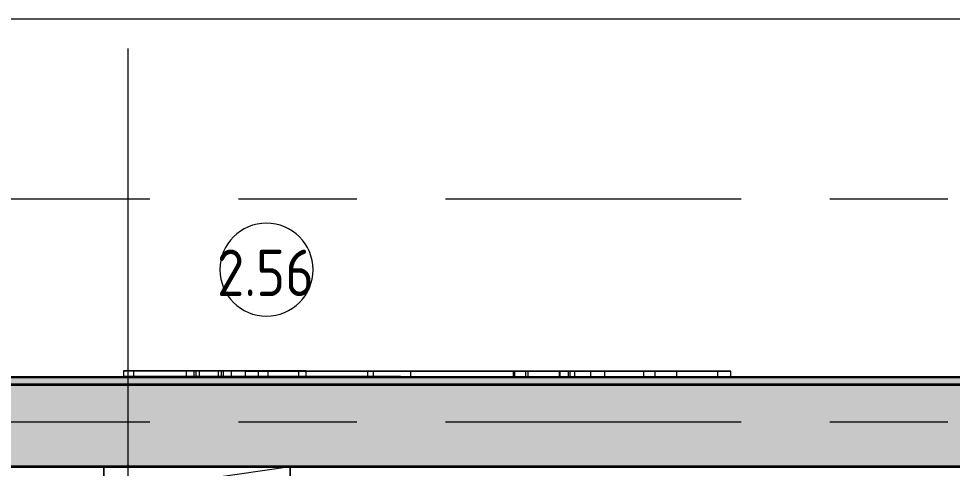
# Model space of a CAD drawing. Header units: millimetres. Extents: x 39815 to 261742, y -8553 to 29000.
# Drawn here: x 101061 to 103568, y 10375 to 11584 of the extents above; entities that cross this region are included whole.
import ezdxf

# ---------------------------------------------------------------- set-up
doc = ezdxf.new("R2010")
doc.units = ezdxf.units.MM
doc.linetypes.add('Осевая', pattern=[1587.5, 317.5, -238.125, 793.75, -238.125])
for name, color, linetype, lineweight in [('A-AREA-IDEN', 7, 'Continuous', 9), ('A-DETL-GENF', 7, 'Continuous', 9), ('A-GENM', 7, 'Continuous', 9), ('I-FURN', 7, 'Continuous', 9), ('I-WALL', 7, 'Continuous', 9), ('Оси', 7, 'Continuous', 9), ('Оси-2', 7, 'Осевая', 9)]:
    doc.layers.add(name, color=color, linetype=linetype, lineweight=lineweight)
for name, color, linetype, lineweight, true_color in [('A-WALL-1', 7, 'Continuous', 25, 0x3c3c3c), ('A-WALL-3', 7, 'Continuous', 35, 0x3c3c3c), ('A-WALL-FNSH-1', 7, 'Continuous', 15, 0x3c3c3c)]:
    doc.layers.add(name, color=color, linetype=linetype, lineweight=lineweight, true_color=true_color)
doc.styles.add('GOST Common_2', font='GOST_Common.ttf', dxfattribs={"width": 0.9, "height": 125})

# ---------------------------------------------------------------- blocks, each defined once
blk = doc.blocks.new('GM_Отверстие прямоугольное _в плите_ - Отверстие-V64-Фрагмент 2_11')
at = {"layer": 'A-GENM'}
for p, q in [((-250, -125), (-250, 125)), ((-250, 125), (-250, -125)), ((-187.5, 62.5), (250, 125)), ((250, 125), (250, -125)), ((250, -125), (250, 125)), ((-250, -125), (-187.5, 62.5)), ((250, -125), (-250, -125)), ((-250, -125), (250, -125))]:
    blk.add_line(p, q, dxfattribs=at)
for start, end in [(360, 180), (180, 360)]:
    blk.add_arc((0, 0), 2.5, start, end, dxfattribs=at)
blk = doc.blocks.new('Дерево_ декор 2 - Дерево_ декор 2-30725410-Фрагмент 2_11')
at = {"layer": 'I-FURN'}
for p, q in [((-398.3, 24.3), (-398.3, 8.3)), ((-252.4, 24.3), (-398.1, 24.3)), ((-398.1, 24.3), (-194.6, 24.3)), ((-398.1, 8.3), (-252.4, 8.3)), ((-194.6, 8.3), (-398.1, 8.3)), ((-363.3, 24.3), (-363.3, 8.3)), ((-352.9, 24.3), (-362.9, 24.3)), ((-362.9, 24.3), (-351.6, 24.3)), ((-362.9, 8.3), (-352.9, 8.3)), ((-351.6, 8.3), (-362.9, 8.3)), ((-253.2, 24.3), (-352.7, 24.3)), ((-352.7, 8.3), (-286.3, 8.3)), ((-351.5, 24.3), (-252.4, 24.3)), ((-252.4, 8.3), (-351.5, 8.3)), ((-286.3, 8.3), (-253.2, 8.3)), ((-194.6, 24.3), (-253.2, 24.3)), ((-253.2, 8.3), (-194.6, 8.3)), ((-252.4, 8.3), (-252.4, 24.3)), ((-194.7, 24.3), (-194.7, 8.3)), ((-194.6, 24.3), (-164.2, 24.3)), ((-164.8, 24.3), (-194.6, 24.3)), ((-194.6, 8.3), (-187.8, 8.3)), ((-164.2, 8.3), (-194.6, 8.3)), ((-164.2, 24.3), (-194.3, 24.3)), ((-194.3, 24.3), (181.8, 24.3)), ((-194.3, 8.3), (-164.2, 8.3)), ((181.8, 8.3), (-194.3, 8.3)), ((-187.8, 8.3), (-164.8, 8.3)), ((-2.6, 24.3), (-164.8, 24.3)), ((-164.8, 8.3), (-2.6, 8.3)), ((-164.2, 24.3), (-164.2, 8.3)), ((0, 24.3), (-60, 24.3)), ((-60, 24.3), (-21, 24.3)), ((-60, 24.3), (-60, 8.3)), ((-21, 8.3), (-60, 8.3)), ((-60, 8.3), (0, 8.3)), ((-21, 24.3), (20.9, 24.3)), ((-21, 8.3), (-21, 24.3)), ((20.9, 8.3), (-21, 8.3)), ((-1.9, 24.3), (-2.6, 24.3)), ((-2.6, 8.3), (-1.9, 8.3)), ((61.5, 24.3), (-1.9, 24.3)), ((-1.9, 8.3), (61.5, 8.3)), ((38, 24.3), (0, 24.3)), ((0, 8.3), (38, 8.3)), ((20.9, 24.3), (33.1, 24.3)), ((20.9, 24.3), (20.9, 8.3)), ((33.1, 8.3), (20.9, 8.3)), ((33.1, 24.3), (147.2, 24.3)), ((33.1, 24.3), (33.1, 8.3)), ((147.2, 8.3), (33.1, 8.3)), ((60, 24.3), (38, 24.3)), ((151.8, 24.3), (38, 24.3)), ((38, 24.3), (60, 24.3)), ((38, 24.3), (38, 8.3)), ((60, 8.3), (38, 8.3)), ((38, 8.3), (151.8, 8.3)), ((38, 8.3), (60, 8.3)), ((60, 24.3), (60, 8.3)), ((149.2, 24.3), (61.5, 24.3)), ((61.5, 24.3), (61.5, 8.3)), ((61.5, 8.3), (149.2, 8.3)), ((147.2, 24.3), (151.7, 24.3)), ((147.2, 8.3), (147.2, 24.3)), ((151.7, 8.3), (147.2, 8.3)), ((181.3, 24.3), (149.2, 24.3)), ((149.2, 8.3), (181.3, 8.3)), ((151.7, 24.3), (181.8, 24.3)), ((181.8, 8.3), (151.7, 8.3)), ((181.8, 24.3), (151.8, 24.3)), ((151.8, 24.3), (181.1, 24.3)), ((151.8, 24.3), (151.8, 8.3)), ((181.8, 24.3), (151.8, 24.3)), ((181.1, 8.3), (151.8, 8.3)), ((151.8, 8.3), (181.8, 8.3)), ((151.8, 8.3), (181.8, 8.3)), ((181.1, 24.3), (577.1, 24.3)), ((577.1, 8.3), (181.1, 8.3)), ((461.3, 24.3), (181.3, 24.3)), ((181.3, 8.3), (461.3, 8.3)), ((181.8, 24.3), (185.4, 24.3)), ((185.4, 24.3), (181.8, 24.3)), ((181.8, 8.3), (185.4, 8.3)), ((185.4, 8.3), (181.8, 8.3)), ((182.3, 8.3), (182.3, 24.3)), ((185.4, 24.3), (185.4, 8.3)), ((561.4, 24.3), (461.3, 24.3)), ((461.3, 24.3), (461.3, 8.3)), ((461.3, 8.3), (561.4, 8.3)), ((461.5, 8.3), (461.5, 24.3)), ((576.5, 24.3), (561.4, 24.3)), ((561.4, 8.3), (567.5, 8.3)), ((577.1, 24.3), (561.5, 24.3)), ((561.5, 24.3), (576.3, 24.3)), ((561.5, 24.3), (561.5, 8.3)), ((576.3, 8.3), (561.5, 8.3)), ((561.5, 8.3), (577.1, 8.3)), ((567.5, 8.3), (576.5, 8.3)), ((576.3, 24.3), (905.6, 24.3)), ((905.6, 8.3), (576.3, 8.3)), ((844.9, 24.3), (576.5, 24.3)), ((576.5, 8.3), (844.9, 8.3)), ((577.4, 8.3), (577.4, 24.3)), ((905.6, 24.3), (844.3, 24.3)), ((844.3, 24.3), (870.6, 24.3)), ((844.3, 24.3), (844.3, 8.3)), ((870.6, 8.3), (844.3, 8.3)), ((844.3, 8.3), (905.6, 8.3)), ((847.9, 24.3), (844.9, 24.3)), ((844.9, 8.3), (870.6, 8.3)), ((865.3, 24.3), (847.9, 24.3)), ((870.6, 24.3), (865.3, 24.3)), ((870.6, 8.3), (870.6, 24.3)), ((870.6, 24.3), (870.6, 24.3)), ((870.6, 8.3), (870.6, 8.3)), ((906, 8.3), (906, 24.3))]:
    blk.add_line(p, q, dxfattribs=at)
blk = doc.blocks.new('Дервево_ ствол_ декор 3 - Дервево_ ствол_ декор 3-30728032-Фрагмент 2_11')
at = {"layer": 'I-FURN'}
for p, q in [((-40.5, 24.3), (-229.4, 24.3)), ((-229.4, 24.3), (-202.6, 24.3)), ((-229.4, 24.3), (-229.4, 8.3)), ((-202.6, 8.3), (-229.4, 8.3)), ((-229.4, 8.3), (-40.5, 8.3)), ((-202.6, 24.3), (-35.6, 24.3)), ((-202.6, 24.3), (-202.6, 8.3)), ((-35.6, 8.3), (-202.6, 8.3)), ((-40.5, 24.3), (-60, 24.3)), ((-60, 24.3), (-40.5, 24.3)), ((-60, 8.3), (-60, 24.3)), ((-40.5, 8.3), (-60, 8.3)), ((-60, 8.3), (-40.5, 8.3)), ((0, 24.3), (-40.5, 24.3)), ((-40.5, 24.3), (-40.5, 8.3)), ((-40.5, 8.3), (0, 8.3)), ((-35.6, 24.3), (-25.1, 24.3)), ((-35.6, 24.3), (-35.6, 8.3)), ((-25.1, 8.3), (-35.6, 8.3)), ((-25.1, 24.3), (25, 24.3)), ((-25.1, 8.3), (-25.1, 24.3)), ((25, 8.3), (-25.1, 8.3)), ((38, 24.3), (0, 24.3)), ((0, 8.3), (38, 8.3)), ((25, 24.3), (33.1, 24.3)), ((25, 24.3), (25, 8.3)), ((33.1, 8.3), (25, 8.3)), ((33.1, 24.3), (241.5, 24.3)), ((33.1, 24.3), (33.1, 8.3)), ((97.4, 8.3), (33.1, 8.3)), ((60, 24.3), (38, 24.3)), ((260.4, 24.3), (38, 24.3)), ((38, 24.3), (60, 24.3)), ((38, 24.3), (38, 8.3)), ((60, 8.3), (38, 8.3)), ((38, 8.3), (97.4, 8.3)), ((38, 8.3), (60, 8.3)), ((60, 24.3), (60, 8.3)), ((97.4, 8.3), (100.4, 8.3)), ((100.4, 8.3), (97.4, 8.3)), ((100.4, 8.3), (115.2, 8.3)), ((115.2, 8.3), (100.4, 8.3)), ((115.5, 8.3), (132.4, 8.3)), ((132.4, 8.3), (115.5, 8.3)), ((132.6, 8.3), (139.6, 8.3)), ((139.6, 8.3), (132.6, 8.3)), ((139.9, 8.3), (141.3, 8.3)), ((141.3, 8.3), (139.9, 8.3)), ((141.8, 8.3), (158.7, 8.3)), ((158.7, 8.3), (141.8, 8.3)), ((158.7, 8.3), (260.4, 8.3)), ((241.5, 8.3), (158.7, 8.3)), ((241.5, 24.3), (260.4, 24.3)), ((241.5, 8.3), (241.5, 24)), ((260.4, 8.3), (241.5, 8.3)), ((260.4, 24), (260.4, 8.3))]:
    blk.add_line(p, q, dxfattribs=at)
blk = doc.blocks.new('DET_L_Линия разрыва - М100-30911547-Фрагмент 2_11')
at = {"layer": 'A-DETL-GENF'}
blk.add_line((4383.9, 0), (0, 0), dxfattribs=at)
blk = doc.blocks.new('Марка_Помещения - Номер-25198446-Фрагмент 2_11')
at = {"layer": 'A-AREA-IDEN'}
for start, end in [(360, 180), (180, 360)]:
    blk.add_arc((0, 0), 2.5, start, end, dxfattribs=at)

msp = doc.modelspace()

# ---------------------------------------------------------------- hatches: boundary and pattern name
at = {"layer": 'I-WALL'}
h = msp.add_hatch(dxfattribs=at)
h.set_pattern_fill('FP_9', color=256, style=0, pattern_type=2)
h.set_pattern_definition([(0, (-14604.555, 0), (60.96, 15.24), [5.029, -40.691, 5.029, -40.691, -243.84]), (0, (-14604.555, 0), (60.96, 15.24), [-91.44, 5.029, -86.411, 5.029, -40.691, -106.68]), (0, (-14604.555, 0), (60.96, 15.24), [-228.6, 5.029, -25.451, 5.029, -71.171]), (120, (-14581.695, 7.62), (-43.6782272, 45.1729086), [5.029, -40.691, 5.029, -40.691, -243.84]), (120, (-14581.695, 7.62), (-43.6782272, 45.1729086), [-91.44, 5.029, -86.411, 5.029, -40.691, -106.68]), (120, (-14581.695, 7.62), (-43.6782272, 45.1729086), [-228.6, 5.029, -25.451, 5.029, -71.171]), (240, (-14574.075, 38.1), (-17.2817728, -60.4129086), [5.029, -40.691, 5.029, -40.691, -243.84]), (240, (-14574.075, 38.1), (-17.2817728, -60.4129086), [-91.44, 5.029, -86.411, 5.029, -40.691, -106.68]), (240, (-14574.075, 38.1), (-17.2817728, -60.4129086), [-228.6, 5.029, -25.451, 5.029, -71.171])])
h.paths.add_polyline_path([(105166.3, 10600), (105166.3, 10620), (96575.4, 10620), (96575.4, 10608), (96605.4, 10608), (96605.4, 10600), (104725.4, 10600)])
h = msp.add_hatch(dxfattribs=at)
h.set_pattern_fill('FP_3', color=256, style=0, pattern_type=2)
h.set_pattern_definition([(45, (-14604.555, 0), (-28.51196, 28.51196), []), (45, (-14576.043, 0), (-28.51196, 28.51196), [50.403, -10.081, 1.676, -8.404])])
h.paths.add_polyline_path([(104645.4, 10380), (104725.4, 10380), (104725.4, 10600), (97325.4, 10600), (97325.4, 10380), (103091.8, 10380)])

# ---------------------------------------------------------------- linework, layer by layer
at = {"layer": 'A-WALL-1'}
msp.add_line((105166.3, 10620), (96575.4, 10620), dxfattribs=at)
at = {"layer": 'A-WALL-3'}
for p, q in [((104725.4, 10600), (97325.4, 10600)), ((97325.4, 10380), (104725.4, 10380))]:
    msp.add_line(p, q, dxfattribs=at)
at = {"layer": 'A-WALL-FNSH-1'}
msp.add_line((105166.3, 10621), (96575.4, 10621), dxfattribs=at)
at = {"layer": 'I-WALL'}
for p, q in [((101095.8, 10622), (101095.8, 10621)), ((102086.9, 10622), (101342.5, 10622)), ((101678, 10622), (101678, 10621)), ((101731.2, 10621), (101731.2, 10622)), ((102086.9, 10621), (102086.9, 10622))]:
    msp.add_line(p, q, dxfattribs=at)
at = {"layer": 'Оси'}
msp.add_line((101355.4, 10254.2), (101355.4, 11504.2), dxfattribs=at)
at = {"layer": 'Оси-2'}
for p, q in [((95301.7, 11100), (103916.3, 11100)), ((95301.7, 10500), (103916.3, 10500))]:
    msp.add_line(p, q, dxfattribs=at)

# ---------------------------------------------------------------- block references
at = {"layer": 'A-AREA-IDEN', "xscale": 49.99999999999998, "yscale": 49.99999999999998, "zscale": 49.99999999999998}
msp.add_blockref('Марка_Помещения - Номер-25198446-Фрагмент 2_11', (101726.8, 10909.3), dxfattribs=at)
at = {"layer": 'A-DETL-GENF', "rotation": 180}
msp.add_blockref('DET_L_Линия разрыва - М100-30911547-Фрагмент 2_11', (105166.3, 11584.2), dxfattribs=at)
at = {"layer": 'A-GENM'}
msp.add_blockref('GM_Отверстие прямоугольное _в плите_ - Отверстие-V64-Фрагмент 2_11', (101540.4, 10255), dxfattribs=at)
at = {"layer": 'I-FURN'}
msp.add_blockref('Дервево_ ствол_ декор 3 - Дервево_ ствол_ декор 3-30728032-Фрагмент 2_11', (101572.4, 10613), dxfattribs=at)
at = {"layer": 'I-FURN', "rotation": 180}
msp.add_blockref('Дерево_ декор 2 - Дерево_ декор 2-30725410-Фрагмент 2_11', (102575.4, 10645.3), dxfattribs=at)

# ---------------------------------------------------------------- texts
at = {"layer": 'A-AREA-IDEN', "insert": (101593.9, 10963.6), "char_height": 125, "width": 331.899, "attachment_point": 1, "style": 'GOST Common_2'}
msp.add_mtext('2.56', dxfattribs=at)

doc.saveas('drawing.dxf')
